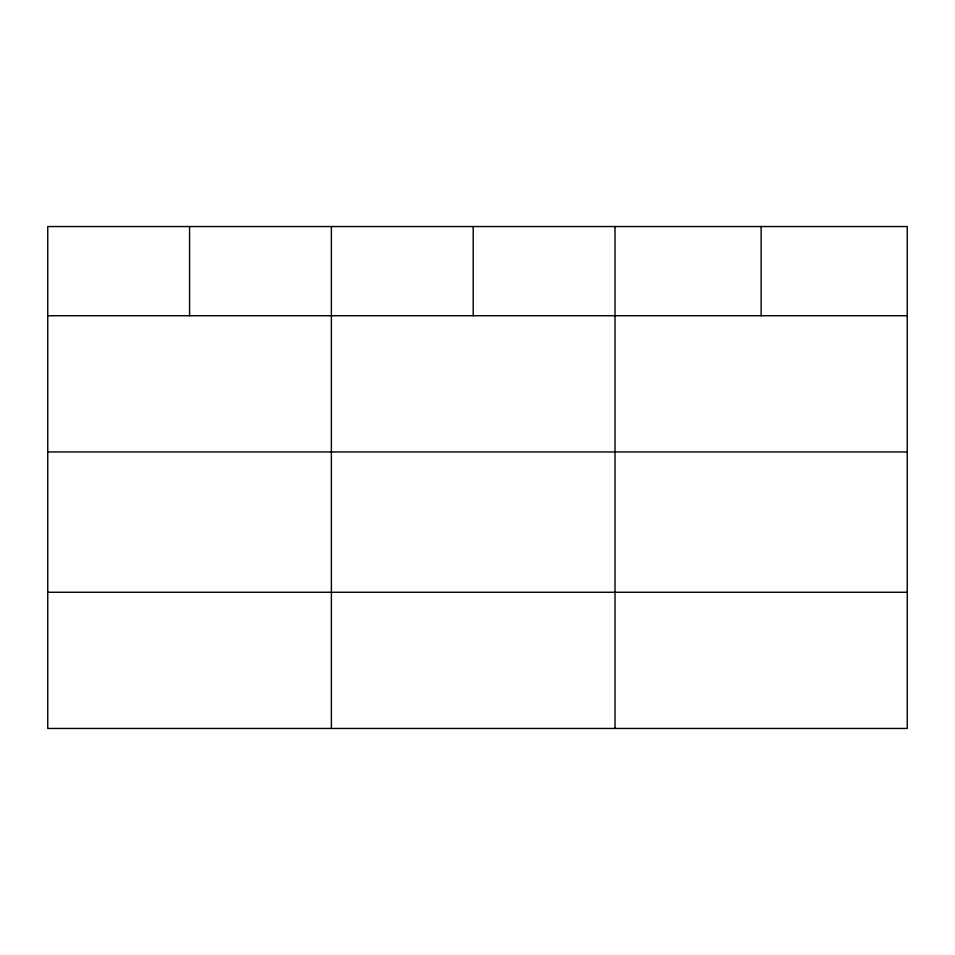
<?xml version="1.0" encoding="UTF-8"?>
<svg xmlns="http://www.w3.org/2000/svg" width="955" height="955" viewBox="0 0 955 955"><rect width="100%" height="100%" fill="white"/><g stroke="black" fill="none" stroke-linecap="round" stroke-linejoin="round"><path stroke-width="1.43" d="M907.25 451.942L907.25 226.538L47.75 226.538L47.75 728.462L907.25 728.462L907.25 451.942L47.75 451.942M47.75 315.735L907.25 315.735M47.75 592.267L907.25 592.267M761.135 226.538L761.135 315.735M615.02 226.538L615.02 728.462M473.202 226.538L473.202 315.735M331.385 226.538L331.385 728.462M189.568 226.538L189.568 315.735"/></g></svg>
